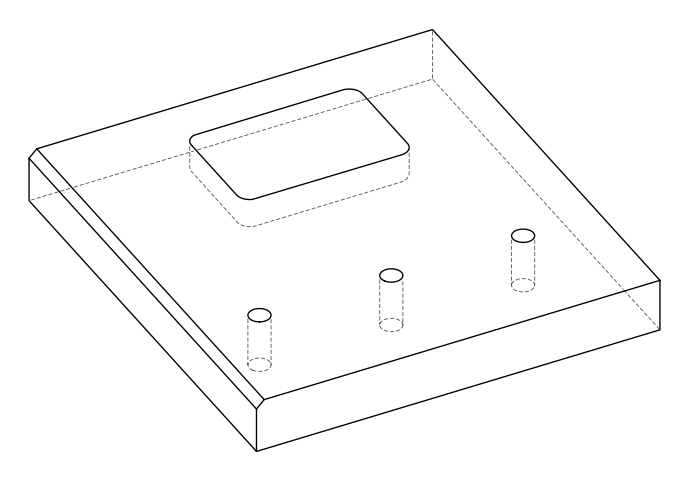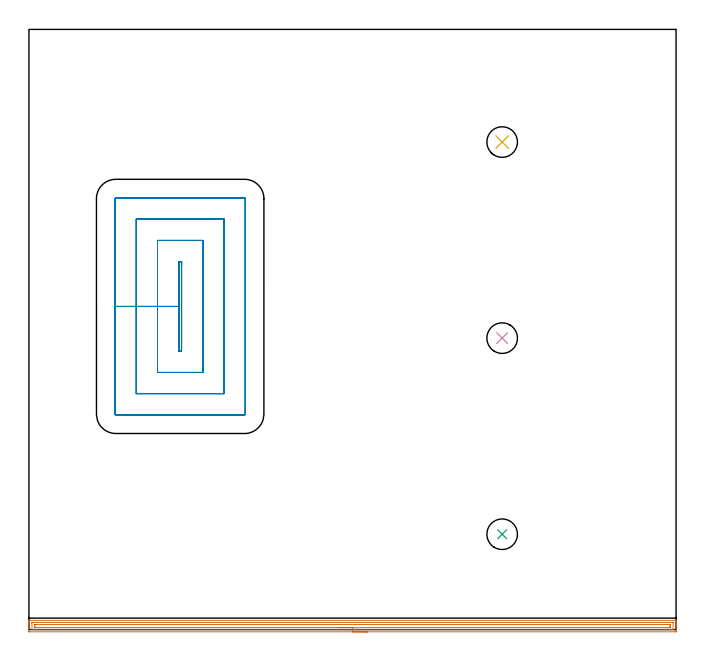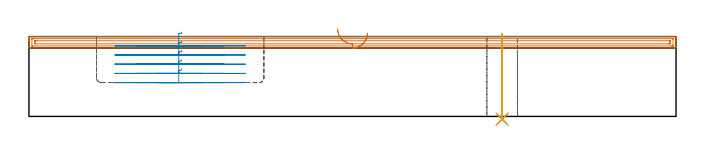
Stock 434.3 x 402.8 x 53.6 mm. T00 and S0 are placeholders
(PLAN: 5 operations, 2 tool changes, 24.3 min)
(1 AREA_MILL | FG_CHAMFER_SURFACE | UGT0205_001 | 10.63 min | 12875 mm3)
(2 MILL_RECTANGULAR_POCKET | POCKET_RECTANGULAR_STRAIGHT | NXT0201_007 | Follow Part, ap 6.25, ae 75% | 12.96 min | 586844 mm3)
(3 INDEXABLE_INSERT_DRILL_THROUGH_HOLE_FROM_SOLID | STEP1HOLE | NXT0302_012 | 0.23 min | 17649 mm3)
(4 INDEXABLE_INSERT_DRILL_THROUGH_HOLE_FROM_SOLID_1 | STEP1HOLE_1 | NXT0302_012 | 0.23 min | 17672 mm3)
(5 INDEXABLE_INSERT_DRILL_THROUGH_HOLE_FROM_SOLID_2 | STEP1HOLE_2 | NXT0302_012 | 0.23 min | 17652 mm3)
(TOOL UGT0205_001 | Chamfer Mill 20 x 3 x 45 deg. | D20 FL50 Z2)
(TOOL NXT0201_007 | ENDMILL 25mm [R216.25-25050GCK54P 1620] | D25 R3 FL54 Z5)
(TOOL NXT0302_012 | Index. Insert Drill 20.5mm [880-D2050L25-03] | D20.5 PA176 FL62 Z2)
(OP 1 AREA_MILL)
G17 G21 G94 G90
T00 M6
G54
G17 G0 G90 X227.15 Y-1.5 S1061 M3
G43 Z63.6 H0
Z55.9
G94 G1 X227.112 Z55.028 F250.
X226.998 Z54.163
X226.809 Z53.312
X226.547 Z52.48
X226.213 Z51.674
X225.81 Z50.9
X225.342 Z50.164
X224.81 Z49.472
X224.221 Z48.829
X223.578 Z48.24
X222.886 Z47.708
X222.15 Z47.24
X221.376 Z46.837
X220.57 Z46.503
X219.738 Z46.241
X218.886 Z46.052
X218.022 Z45.938
X217.15 Z45.9
X0.612
X0.255 Y-1.498 Z45.901
X0.01 Y-1.493 Z45.904
X0. Y-1.148 Z46.249
Y3.224 Z50.618
Y3.774 Z51.171
Y4.099 Z51.495
Y4.649 Z52.044
Y4.973 Z52.368
Y5.623 Z53.022
Y5.938 Z53.338
X0.002 Y6.071 Z53.463
X0.01 Y6.198 Z53.588
X0.166 Y6.2 Z53.6
X434.134
X434.29 Y6.198 Z53.588
X434.298 Y6.071 Z53.463
X434.3 Y5.938 Z53.338
Y5.622 Z53.022
Y4.973 Z52.368
Y3.774 Z51.171
Y3.224 Z50.618
Y-0.873 Z46.524
X434.297 Y-1.148 Z46.249
X434.29 Y-1.493 Z45.904
X434.045 Y-1.498 Z45.901
X433.688 Y-1.5 Z45.9
X217.15
Y-0.086 Z47.314
X2.398 Y-0.085 Z47.315
X2.205 Y-0.084 Z47.316
X2.051 Y-0.081 Z47.319
X2.018 Y-0.079 Z47.321
X2.01 Y-0.062 Z47.338
X2.007 Y-0.034 Z47.366
X2.001 Y0.116 Z47.516
Y4.488 Z51.888
X2.003 Y4.619 Z52.019
X2.008 Y4.722 Z52.122
X2.013 Y4.779 Z52.179
X2.048 Y4.78 Z52.18
X2.398 Y4.784 Z52.184
X2.59 Y4.785 Z52.185
X3.291 Y4.786 Z52.186
X431.902 Y4.785 Z52.185
X432.095 Y4.784 Z52.184
X432.249 Y4.781 Z52.181
X432.282 Y4.779 Z52.179
X432.29 Y4.762 Z52.162
X432.293 Y4.734 Z52.134
X432.299 Y4.584 Z51.984
Y0.212 Z47.612
X432.297 Y0.081 Z47.481
X432.292 Y-0.022 Z47.378
X432.287 Y-0.079 Z47.321
X432.252 Y-0.08 Z47.32
X431.902 Y-0.084 Z47.316
X431.71 Y-0.085 Z47.315
X431.009 Y-0.086 Z47.314
X217.15
Y1.328 Z48.728
X4.334 Y1.329 Z48.729
X4.184 Y1.331 Z48.731
X4.036 Y1.335 Z48.735
X4.009 Y1.341 Z48.741
X4.005 Y1.368 Z48.768
X4.002 Y1.416 Z48.816
X4. Y1.476 Z48.876
Y1.656 Z49.056
Y2.53 Z49.93
X4.003 Y3.224 Z50.624
X4.006 Y3.314 Z50.714
X4.01 Y3.355 Z50.755
X4.04 Y3.366 Z50.766
X4.184 Y3.368 Z50.768
X4.927 Y3.371 Z50.771
X429.966
X430.116 Y3.369 Z50.769
X430.264 Y3.365 Z50.765
X430.291 Y3.359 Z50.759
X430.295 Y3.332 Z50.732
X430.298 Y3.284 Z50.684
X430.3 Y3.224 Z50.624
Y3.044 Z50.444
Y2.17 Z49.57
X430.297 Y1.476 Z48.876
X430.294 Y1.386 Z48.786
X430.29 Y1.345 Z48.745
X430.26 Y1.334 Z48.734
X430.116 Y1.332 Z48.732
X429.373 Y1.329 Z48.729
X217.15 Y1.328 Z48.728
X216.278 Z48.766
X215.414 Z48.88
X214.562 Z49.069
X213.73 Z49.332
X212.924 Z49.665
X212.15 Z50.068
X211.414 Z50.537
X210.722 Z51.068
X210.079 Z51.657
X209.49 Z52.301
X208.958 Z52.993
X208.49 Z53.728
X208.087 Z54.502
X207.753 Z55.308
X207.491 Z56.14
X207.302 Z56.992
X207.188 Z57.857
X207.15 Z58.728
G0 Z63.6
M5
M2
(OP 2 MILL_RECTANGULAR_POCKET)
G17 G21 G94 G90
T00 M6
G54
G17 G0 G90 X102.45 Y244.64 S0 M3
G43 Z63.6 H1
Z56.6
G94 G1 Y246.95 Z55.981 F250.
X100.55 Z55.472
Y216.9 Z47.42
Y186.85 F500.
X102.45
Y246.95
X100.55
Y216.9
X86.3
Y172.6
X116.7
Y261.2
X86.3
Y216.9
X72.05
Y158.35
X130.95
Y275.45
X72.05
Y216.9
X57.8
Y144.6
G3 X58.3 Y144.1 R0.5
G1 X144.7
G3 X145.2 Y144.6 R0.5
G1 Y289.2
G3 X144.7 Y289.7 R0.5
G1 X58.3
G3 X57.8 Y289.2 R0.5
G1 Y216.9
Y215.9
G0 X102.45 Y244.64 Z50.42
G1 Y246.95 Z49.801 F250.
X100.55 Z49.292
Y216.9 Z41.24
Y186.85 F500.
X102.45
Y246.95
X100.55
Y216.9
X86.3
Y172.6
X116.7
Y261.2
X86.3
Y216.9
X72.05
Y158.35
X130.95
Y275.45
X72.05
Y216.9
X57.8
Y144.6
G3 X58.3 Y144.1 R0.5
G1 X144.7
G3 X145.2 Y144.6 R0.5
G1 Y289.2
G3 X144.7 Y289.7 R0.5
G1 X58.3
G3 X57.8 Y289.2 R0.5
G1 Y216.9
Y215.9
G0 X102.45 Y244.64 Z44.24
G1 Y246.95 Z43.621 F250.
X100.55 Z43.112
Y216.9 Z35.06
Y186.85 F500.
X102.45
Y246.95
X100.55
Y216.9
X86.3
Y172.6
X116.7
Y261.2
X86.3
Y216.9
X72.05
Y158.35
X130.95
Y275.45
X72.05
Y216.9
X57.8
Y144.6
G3 X58.3 Y144.1 R0.5
G1 X144.7
G3 X145.2 Y144.6 R0.5
G1 Y289.2
G3 X144.7 Y289.7 R0.5
G1 X58.3
G3 X57.8 Y289.2 R0.5
G1 Y216.9
Y215.9
G0 X102.45 Y244.64 Z38.06
G1 Y246.95 Z37.441 F250.
X100.55 Z36.932
Y216.9 Z28.88
Y186.85 F500.
X102.45
Y246.95
X100.55
Y216.9
X86.3
Y172.6
X116.7
Y261.2
X86.3
Y216.9
X72.05
Y158.35
X130.95
Y275.45
X72.05
Y216.9
X57.8
Y144.6
G3 X58.3 Y144.1 R0.5
G1 X144.7
G3 X145.2 Y144.6 R0.5
G1 Y289.2
G3 X144.7 Y289.7 R0.5
G1 X58.3
G3 X57.8 Y289.2 R0.5
G1 Y216.9
Y215.9
G0 X102.45 Y244.64 Z31.88
G1 Y246.95 Z31.261 F250.
X100.55 Z30.752
Y216.9 Z22.7
Y186.85 F500.
X102.45
Y246.95
X100.55
Y216.9
X86.3
Y172.6
X116.7
Y261.2
X86.3
Y216.9
X72.05
Y158.35
X130.95
Y275.45
X72.05
Y216.9
X57.8
Y144.6
G3 X58.3 Y144.1 R0.5
G1 X144.7
G3 X145.2 Y144.6 R0.5
G1 Y289.2
G3 X144.7 Y289.7 R0.5
G1 X58.3
G3 X57.8 Y289.2 R0.5
G1 Y216.9
Y215.9
G0 Z63.6
M5
M2
(OP 3 INDEXABLE_INSERT_DRILL_THROUGH_HOLE_FROM_SOLID)
G17 G21 G94 G90
T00 M6
G54
G17 G0 G90 X317.6 Y64. S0 M3
G43 Z63.6 H1
G94 G81 G98 Z-1.858 F250. R55.6
G80
M5
M2
(OP 4 INDEXABLE_INSERT_DRILL_THROUGH_HOLE_FROM_SOLID_1)
G17 G21 G94 G90
T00 M6
G54
G17 G0 G90 X317.6 Y195.6 S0 M3
G43 Z63.6 H1
G94 G81 G98 Z-1.858 F250. R55.6
G80
M5
M2
(OP 5 INDEXABLE_INSERT_DRILL_THROUGH_HOLE_FROM_SOLID_2)
G17 G21 G94 G90
T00 M6
G54
G17 G0 G90 X317.6 Y327.2 S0 M3
G43 Z63.6 H1
G94 G81 G98 Z-1.858 F250. R55.6
G80
M5
M2
